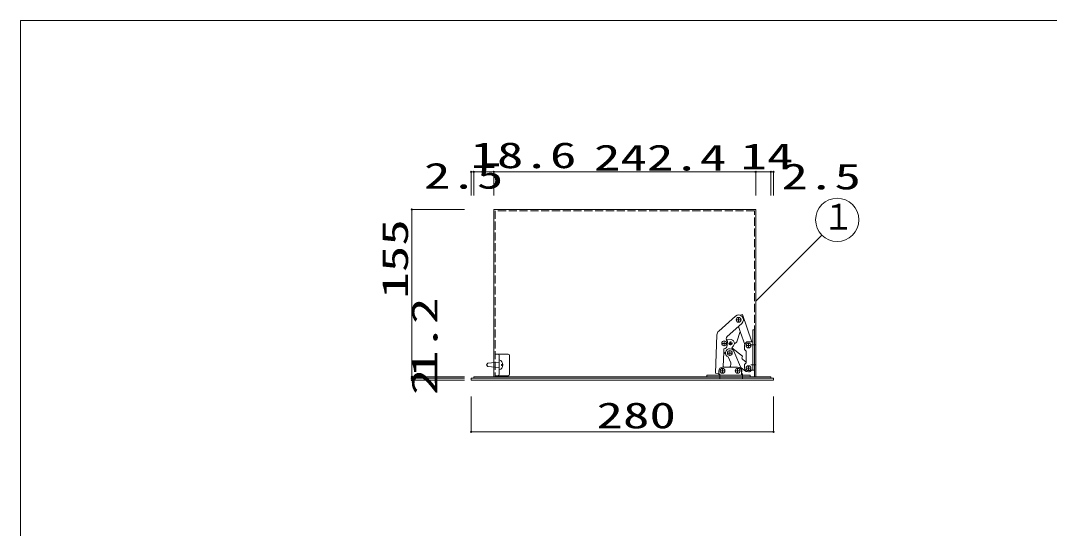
# Model space of a CAD drawing. Units: millimetres, scale not verified. Extents: x -207 to 194, y -135 to 142.
# Drawn here: x -206.7 to -16.1, y 47.6 to 141.8 of the extents above; entities that cross this region are included whole.
import ezdxf
from ezdxf.enums import TextEntityAlignment as Align

# ---------------------------------------------------------------- set-up
doc = ezdxf.new("R2010")
doc.units = ezdxf.units.MM
doc.header["$LTSCALE"] = 0.5
doc.header["$PDMODE"] = 32
doc.header["$PDSIZE"] = 0.25
doc.linetypes.add('DASHED3', pattern=[4, 3, -1])
for name, color, linetype, lineweight in [('0-0__0-f_', 7, 'Continuous', 9), ('0-1__0-2_', 7, 'Continuous', 9), ('0-2__0-1_', 7, 'Continuous', 9)]:
    doc.layers.add(name, color=color, linetype=linetype, lineweight=lineweight)
doc.styles.add('ＭＳ ゴシック', font='')
doc.styles.get('ＭＳ ゴシック').set_extended_font_data('MS Gothic')

msp = doc.modelspace()

# ---------------------------------------------------------------- linework, layer by layer
at = {"layer": '0-0__0-f_'}
msp.add_lwpolyline([(-206.7203, -135.244), (193.2797, -135.244), (193.2797, 141.756), (-206.7203, 141.756)], close=True, dxfattribs=at)
at = {"layer": '0-1__0-2_'}
for p, q in [((-119.0253, 106.7284), (-119.0253, 75.7284)), ((-70.5453, 106.7284), (-119.0253, 106.7284)), ((-70.5453, 75.7284), (-70.5453, 106.7284)), ((-74.3071, 86.9582), (-77.3963, 84.1972)), ((-73.3967, 87.1318), (-72.9854, 87.2714)), ((-72.9854, 87.2714), (-71.2778, 82.2284)), ((-75.7974, 83.2121), (-73.1076, 85.6161)), ((-73.3913, 84.1063), (-73.7176, 85.0709)), ((-72.5694, 81.6769), (-73.3385, 83.9504)), ((-71.0854, 84.4284), (-71.0854, 82.2284)), ((-77.7291, 83.4902), (-78.0037, 76.3789)), ((-75.1067, 82.6159), (-75.996, 82.7207)), ((-75.8046, 81.4979), (-75.7737, 82.2973)), ((-74.279, 81.94), (-74.0825, 82.1344)), ((-71.8854, 82.2284), (-71.0854, 82.2284)), ((-71.0854, 82.2284), (-71.0854, 76.9284)), ((-76.5548, 77.6176), (-76.4523, 80.2735)), ((-76.4523, 80.2735), (-76.4273, 80.9214)), ((-76.4523, 80.2735), (-76.1131, 79.9973)), ((-73.152, 77.148), (-74.5906, 80.4481)), ((-72.5854, 80.7784), (-72.5854, 81.5284)), ((-72.2854, 80.4784), (-72.5854, 80.7784)), ((-72.2854, 78.2784), (-72.2854, 80.4784)), ((-120.3872, 77.9284), (-120.1533, 78.2224)), ((-118.0653, 78.4084), (-120.1533, 78.2224)), ((-116.3853, 79.9284), (-118.7853, 79.9284)), ((-118.0653, 76.1644), (-118.0653, 79.6883)), ((-116.1453, 76.1683), (-116.1453, 79.6883)), ((-75.642, 79.3944), (-75.1637, 78.2971)), ((-72.2854, 78.4279), (-72.9334, 78.9556)), ((-72.5854, 77.9784), (-72.2854, 78.2784)), ((-120.3872, 77.9284), (-120.1533, 77.6343)), ((-118.0653, 77.4484), (-120.1533, 77.6343)), ((-117.6445, 77.8324), (-117.3747, 77.8324)), ((-78.0037, 76.3789), (-77.3854, 76.355)), ((-77.3854, 76.0284), (-77.3854, 76.8284)), ((-76.6854, 77.5284), (-73.8854, 77.5284)), ((-75.2482, 77.7025), (-75.1723, 77.5284)), ((-73.1854, 76.8284), (-73.1854, 76.0284)), ((-72.5854, 77.9784), (-72.5854, 77.3284)), ((-71.3109, 76.9284), (-71.0854, 76.9284)), ((-71.0854, 76.9284), (-70.7854, 76.9284)), ((-67.2453, 75.0884), (-123.2453, 75.0884)), ((-122.7453, 75.4884), (-122.7453, 75.7284)), ((-67.7453, 75.7284), (-122.7453, 75.7284)), ((-118.8853, 75.7284), (-70.4053, 75.7284)), ((-116.3853, 75.9284), (-118.7853, 75.9284)), ((-118.7853, 75.9284), (-116.3833, 75.9284)), ((-117.5853, 75.9284), (-117.5853, 75.7284)), ((-117.2973, 75.7284), (-117.5853, 75.7284)), ((-117.2973, 75.9284), (-117.2973, 75.7284)), ((-116.9133, 75.9284), (-116.9133, 75.7284)), ((-116.6253, 75.7284), (-116.9133, 75.7284)), ((-116.6253, 75.9284), (-116.6253, 75.7284)), ((-77.3854, 76.0284), (-79.5854, 76.0284)), ((-79.5854, 76.0284), (-79.5854, 75.7284)), ((-79.5854, 75.7284), (-71.5854, 75.7284)), ((-79.4854, 75.7284), (-77.2854, 75.7284)), ((-73.1854, 76.0284), (-77.3854, 76.0284)), ((-77.2854, 75.7284), (-71.9854, 75.7284)), ((-71.5854, 76.0284), (-73.1854, 76.0284)), ((-71.5854, 75.7284), (-71.5854, 76.0284)), ((-67.7453, 75.7284), (-67.7453, 75.4884)), ((-67.2453, 75.4884), (-67.2453, 75.0884))]:
    msp.add_line(p, q, dxfattribs=at)
at = {"layer": '0-1__0-2_', "linetype": 'DASHED3'}
for p, q in [((-118.7853, 106.4884), (-118.7853, 75.7284)), ((-70.7854, 106.4884), (-118.7853, 106.4884)), ((-70.7854, 75.7284), (-70.7854, 106.4884)), ((-117.5853, 75.7284), (-117.2973, 75.7284)), ((-116.9133, 75.7284), (-116.6253, 75.7284))]:
    msp.add_line(p, q, dxfattribs=at)
at = {"layer": '0-1__0-2_', "color": 2}
for p, q in [((-73.2124, 86.2871), (-74.2024, 86.2871)), ((-73.7074, 86.7821), (-73.7074, 85.7921)), ((-76.3887, 82.4157), (-76.3887, 81.4257)), ((-75.1887, 82.2507), (-75.1887, 81.5907)), ((-71.8854, 82.0234), (-71.8854, 81.0334)), ((-75.8937, 81.9207), (-76.8837, 81.9207)), ((-74.8289, 80.1284), (-75.8189, 80.1284)), ((-74.8587, 81.9207), (-75.5187, 81.9207)), ((-75.3239, 80.6234), (-75.3239, 79.6334)), ((-71.3904, 81.5284), (-72.3804, 81.5284)), ((-70.4529, 81.6284), (-71.386, 81.6284)), ((-77.1854, 75.3351), (-77.1854, 76.2912)), ((-76.1904, 76.8284), (-77.1804, 76.8284)), ((-76.6854, 77.3234), (-76.6854, 76.3334)), ((-73.3904, 76.8284), (-74.3804, 76.8284)), ((-73.8854, 77.3234), (-73.8854, 76.3334)), ((-72.9854, 75.3351), (-72.9854, 76.3289)), ((-71.3904, 77.3284), (-72.3804, 77.3284)), ((-71.8854, 77.8234), (-71.8854, 76.8334)), ((-70.4421, 77.9284), (-71.444, 77.9284))]:
    msp.add_line(p, q, dxfattribs=at)
at = {"layer": '0-1__0-2_'}
for points in [[(-73.3385, 83.9504), (-73.3913, 84.1063), (-74.0338, 82.2123)], [(-70.7854, 76.9284), (-70.7854, 84.4284), (-71.0854, 84.4284)], [(-72.991, 79.5183), (-74.946, 81.1103), (-74.64, 81.486)], [(-117.6445, 77.8324), (-117.6445, 78.0244), (-117.3747, 78.0244)], [(-72.3274, 76.7856), (-72.3905, 76.708), (-73.2737, 77.4272)], [(-67.2453, 75.4884), (-123.2453, 75.4884), (-123.2453, 75.0884)]]:
    msp.add_lwpolyline(points, dxfattribs=at)
for centre, radius in [((-73.7074, 86.2871), 0.45), ((-76.3887, 81.9207), 0.45), ((-75.1887, 81.9207), 0.3), ((-71.8854, 81.5284), 0.45), ((-75.3239, 80.1284), 0.45), ((-76.6854, 76.8284), 0.45), ((-73.8854, 76.8284), 0.45), ((-71.8854, 77.3284), 0.45)]:
    msp.add_circle(centre, radius, dxfattribs=at)
for centre, radius, start, end in [((-73.7074, 86.2871), 0.9, 311.78911, 131.78911), ((-76.7299, 83.4516), 1, 131.78911, 177.78911), ((-75.3976, 82.7647), 0.6, 131.78911, 231.17994), ((-75.1887, 81.9207), 0.7, 357.86228, 83.2775), ((-74.2232, 82.2766), 0.2, 314.69568, 341.26073), ((-71.8854, 81.5284), 0.7, 90, 180), ((-76.4041, 81.521), 0.6, 267.78911, 357.78911), ((-75.3239, 80.1284), 0.8, 23.55307, 189.43374), ((-75.1887, 81.9207), 0.7, 321.61404, 357.86228), ((-74.4196, 82.0822), 0.2, 251.26073, 314.69568), ((-118.3053, 79.6883), 0.24, 0, 90), ((-118.3431, 77.9284), 0.9732, 286.58742, 73.41258), ((-116.3853, 79.6883), 0.24, 0, 90), ((-75.3239, 80.1284), 0.8, 189.43374, 203.55307), ((-75.3239, 80.1284), 0.8, 203.55307, 246.57108), ((-75.9401, 78.1041), 0.8, 329.86347, 13.96137), ((-72.6808, 79.2657), 0.4, 140.84336, 230.84336), ((-76.6854, 76.8284), 0.7, 90, 180), ((-76.6854, 76.8284), 0.8, 61.04498, 80.60836), ((-73.8854, 76.8284), 0.7, 0, 90), ((-73.8854, 76.8284), 0.8, 331.04498, 23.55307), ((-71.8854, 77.3284), 0.7, 180, 270), ((-71.8854, 77.3284), 0.7, 270, 325.1501), ((-118.3053, 76.1683), 0.24, 270, 0), ((-116.3853, 76.1683), 0.24, 270, 0)]:
    msp.add_arc(centre, radius, start, end, dxfattribs=at)
at = {"layer": '0-2__0-1_'}
for p, q in [((-123.2453, 113.7165), (-122.7453, 113.7165)), ((-123.2453, 113.7165), (-123.2453, 109.3286)), ((-122.7453, 113.7165), (-122.7453, 109.3286)), ((-122.7453, 113.7165), (-119.0253, 113.7165)), ((-119.0253, 113.7165), (-119.0253, 109.3286)), ((-119.0253, 113.7165), (-70.5453, 113.7165)), ((-70.5453, 113.7165), (-70.5453, 109.3286)), ((-70.5453, 113.7165), (-67.7453, 113.7165)), ((-67.7453, 113.7165), (-67.7453, 109.3286)), ((-67.7453, 113.7165), (-67.2453, 113.7165)), ((-67.2453, 113.7165), (-67.2453, 109.3286)), ((-134.2244, 106.7284), (-134.2244, 75.7284)), ((-134.2244, 106.7284), (-124.4782, 106.7284)), ((-70.4846, 89.7661), (-58.271, 101.9797)), ((-134.2244, 75.7284), (-134.2244, 75.4884)), ((-134.2244, 75.7284), (-124.4782, 75.7284)), ((-134.2244, 75.4884), (-134.2244, 75.0884)), ((-134.2244, 75.4884), (-124.4782, 75.4884)), ((-134.2244, 75.0884), (-124.4782, 75.0884)), ((-123.2453, 65.5301), (-123.2453, 72.0821)), ((-67.2453, 65.5301), (-67.2453, 72.0821)), ((-123.2453, 65.5301), (-67.2453, 65.5301))]:
    msp.add_line(p, q, dxfattribs=at)
msp.add_circle((-55.4426, 104.8081), 4, dxfattribs=at)
for p in [(-123.2453, 113.7165), (-122.7453, 113.7165), (-119.0253, 113.7165), (-70.5453, 113.7165), (-67.7453, 113.7165), (-67.2453, 113.7165), (-134.2244, 106.7284), (-134.2244, 75.7284), (-134.2244, 75.4884), (-134.2244, 75.0884), (-123.2453, 65.5301), (-67.2453, 65.5301)]:
    msp.add_point(p, dxfattribs=at)

# ---------------------------------------------------------------- texts
at = {"layer": '0-2__0-1_', "style": 'ＭＳ ゴシック'}
for s, width, p in [('18.6', 1.5, (-123.3821, 112.9529)), ('242.4', 1.5, (-100.508, 112.5151)), ('14', 1.5, (-73.3656, 112.734)), ('2.5', 1.5, (-132.0048, 109.147)), ('2.5', 1.5, (-65.7592, 109.0186)), ('１', 0.9, (-58.1497, 101.542)), ('280', 1.5, (-100.0374, 64.7265))]:
    msp.add_text(s, height=4.809, dxfattribs=dict(at, width=width)).set_placement(p, align=Align.BOTTOM_LEFT)
at = {"layer": '0-2__0-1_', "style": 'ＭＳ ゴシック', "width": 1.5}
for s, p in [('155', (-133.5002, 90.212)), ('1.2', (-128.0448, 75.6936)), ('2', (-128.0448, 72.3315))]:
    msp.add_text(s, height=4.809, rotation=90, dxfattribs=at).set_placement(p, align=Align.BOTTOM_LEFT)

doc.saveas('drawing.dxf')
